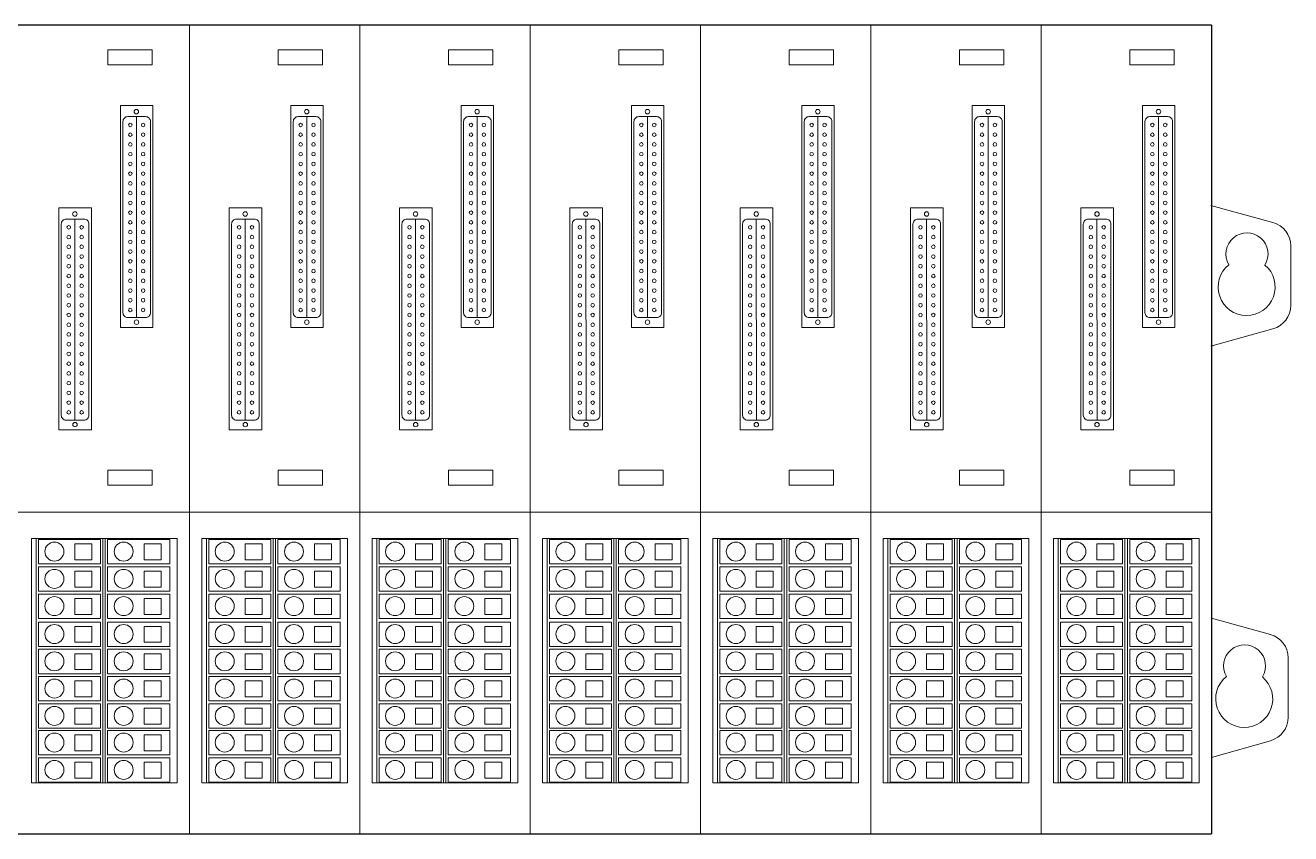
# Model space of a CAD drawing. Header units: millimetres. Extents: x 33157 to 59611, y -29750 to 1750.
# Drawn here: x 54995.3 to 55255.3, y 843 to 1009 of the extents above; entities that cross this region are included whole.
import ezdxf

# ---------------------------------------------------------------- set-up
doc = ezdxf.new("R2010")
doc.units = ezdxf.units.MM
doc.layers.get('0').update_dxf_attribs({"lineweight": 18})
doc.layers.add('细实线', color=7, linetype='Continuous', lineweight=20)

msp = doc.modelspace()

# ---------------------------------------------------------------- linework, layer by layer
for p, q in [((55029, 1008.96), (55029, 842.96)), ((55029, 1008.96), (55029, 842.96)), ((55064, 1008.96), (55064, 842.96)), ((55099, 1008.96), (55099, 842.96)), ((55099, 1008.96), (55099, 842.96)), ((55134, 1008.96), (55134, 842.96)), ((55169, 1008.96), (55169, 842.96)), ((55169, 1008.96), (55169, 842.96)), ((55204, 1008.96), (55204, 842.96)), ((55251.61, 968.48), (55238.9, 971.94)), ((55255.29, 951.45), (55255.29, 963.65)), ((55251.65, 946.64), (55238.9, 943.05)), ((55239.29, 943.21), (55239.45, 943.21)), ((54854, 908.96), (55239, 908.96)), ((54997.5, 903.55), (54997.5, 853.41)), ((54997.5, 903.55), (55011.24, 903.55)), ((55011.24, 903.55), (55024.99, 903.55)), ((55011.24, 903.55), (55011.24, 853.41)), ((55011.73, 903.55), (55011.73, 853.41)), ((55032.5, 903.55), (55032.5, 853.41)), ((55032.5, 903.55), (55046.24, 903.55)), ((55046.24, 903.55), (55059.99, 903.55)), ((55046.24, 903.55), (55046.24, 853.41)), ((55046.73, 903.55), (55046.73, 853.41)), ((55067.5, 903.55), (55067.5, 853.41)), ((55067.5, 903.55), (55081.24, 903.55)), ((55081.24, 903.55), (55094.99, 903.55)), ((55081.24, 903.55), (55081.24, 853.41)), ((55081.73, 903.55), (55081.73, 853.41)), ((55102.5, 903.55), (55102.5, 853.41)), ((55102.5, 903.55), (55116.24, 903.55)), ((55116.24, 903.55), (55129.99, 903.55)), ((55116.24, 903.55), (55116.24, 853.41)), ((55116.73, 903.55), (55116.73, 853.41)), ((55137.5, 903.55), (55137.5, 853.41)), ((55137.5, 903.55), (55151.24, 903.55)), ((55151.24, 903.55), (55164.99, 903.55)), ((55151.24, 903.55), (55151.24, 853.41)), ((55151.73, 903.55), (55151.73, 853.41)), ((55172.5, 903.55), (55172.5, 853.41)), ((55172.5, 903.55), (55186.24, 903.55)), ((55186.24, 903.55), (55199.99, 903.55)), ((55186.24, 903.55), (55186.24, 853.41)), ((55186.73, 903.55), (55186.73, 853.41)), ((55207.5, 903.55), (55207.5, 853.41)), ((55207.5, 903.55), (55221.24, 903.55)), ((55221.24, 903.55), (55234.99, 903.55)), ((55221.24, 903.55), (55221.24, 853.41)), ((55221.73, 903.55), (55221.73, 853.41)), ((55251.11, 883.89), (55239, 887.19)), ((55254.79, 866.87), (55254.79, 879.07)), ((55251.15, 862.05), (55239, 858.63))]:
    msp.add_line(p, q)
at = {"lineweight": 30}
msp.add_line((55239, 1008.96), (55239, 842.96), dxfattribs=at)
msp.add_lwpolyline([(55239, 1008.96), (54854, 1008.96), (54854, 842.96), (55239, 842.96)], dxfattribs=at)
for points in [[(55012.25, 1003.92), (55012.25, 1000.84), (55021.36, 1000.84), (55021.36, 1003.92)], [(55047.25, 1003.92), (55047.25, 1000.84), (55056.36, 1000.84), (55056.36, 1003.92)], [(55082.25, 1003.92), (55082.25, 1000.84), (55091.36, 1000.84), (55091.36, 1003.92)], [(55117.25, 1003.92), (55117.25, 1000.84), (55126.36, 1000.84), (55126.36, 1003.92)], [(55152.25, 1003.92), (55152.25, 1000.84), (55161.36, 1000.84), (55161.36, 1003.92)], [(55187.25, 1003.92), (55187.25, 1000.84), (55196.36, 1000.84), (55196.36, 1003.92)], [(55222.25, 1003.92), (55222.25, 1000.84), (55231.36, 1000.84), (55231.36, 1003.92)], [(55012.25, 917.58), (55012.25, 914.51), (55021.36, 914.51), (55021.36, 917.58)], [(55047.25, 917.58), (55047.25, 914.51), (55056.36, 914.51), (55056.36, 917.58)], [(55082.25, 917.58), (55082.25, 914.51), (55091.36, 914.51), (55091.36, 917.58)], [(55117.25, 917.58), (55117.25, 914.51), (55126.36, 914.51), (55126.36, 917.58)], [(55152.25, 917.58), (55152.25, 914.51), (55161.36, 914.51), (55161.36, 917.58)], [(55187.25, 917.58), (55187.25, 914.51), (55196.36, 914.51), (55196.36, 917.58)], [(55222.25, 917.58), (55222.25, 914.51), (55231.36, 914.51), (55231.36, 917.58)], [(54996.59, 903.55), (54996.59, 853.41), (55026.47, 853.41), (55026.47, 903.55)], [(54997.98, 903.35), (54997.98, 898.35), (55010.73, 898.35), (55010.73, 903.35)], [(55005.46, 902.45), (55005.46, 899.2), (55008.97, 899.2), (55008.97, 902.45)], [(55012.21, 903.35), (55012.21, 898.35), (55024.96, 898.35), (55024.96, 903.35)], [(55019.69, 902.45), (55019.69, 899.2), (55023.2, 899.2), (55023.2, 902.45)], [(55031.59, 903.55), (55031.59, 853.41), (55061.47, 853.41), (55061.47, 903.55)], [(55032.98, 903.35), (55032.98, 898.35), (55045.73, 898.35), (55045.73, 903.35)], [(55040.46, 902.45), (55040.46, 899.2), (55043.97, 899.2), (55043.97, 902.45)], [(55047.21, 903.35), (55047.21, 898.35), (55059.96, 898.35), (55059.96, 903.35)], [(55054.69, 902.45), (55054.69, 899.2), (55058.2, 899.2), (55058.2, 902.45)], [(55066.59, 903.55), (55066.59, 853.41), (55096.47, 853.41), (55096.47, 903.55)], [(55067.98, 903.35), (55067.98, 898.35), (55080.73, 898.35), (55080.73, 903.35)], [(55075.46, 902.45), (55075.46, 899.2), (55078.97, 899.2), (55078.97, 902.45)], [(55082.21, 903.35), (55082.21, 898.35), (55094.96, 898.35), (55094.96, 903.35)], [(55089.69, 902.45), (55089.69, 899.2), (55093.2, 899.2), (55093.2, 902.45)], [(55101.59, 903.55), (55101.59, 853.41), (55131.47, 853.41), (55131.47, 903.55)], [(55102.98, 903.35), (55102.98, 898.35), (55115.73, 898.35), (55115.73, 903.35)], [(55110.46, 902.45), (55110.46, 899.2), (55113.97, 899.2), (55113.97, 902.45)], [(55117.21, 903.35), (55117.21, 898.35), (55129.96, 898.35), (55129.96, 903.35)], [(55124.69, 902.45), (55124.69, 899.2), (55128.2, 899.2), (55128.2, 902.45)], [(55136.59, 903.55), (55136.59, 853.41), (55166.47, 853.41), (55166.47, 903.55)], [(55137.98, 903.35), (55137.98, 898.35), (55150.73, 898.35), (55150.73, 903.35)], [(55145.46, 902.45), (55145.46, 899.2), (55148.97, 899.2), (55148.97, 902.45)], [(55152.21, 903.35), (55152.21, 898.35), (55164.96, 898.35), (55164.96, 903.35)], [(55159.69, 902.45), (55159.69, 899.2), (55163.2, 899.2), (55163.2, 902.45)], [(55171.59, 903.55), (55171.59, 853.41), (55201.47, 853.41), (55201.47, 903.55)], [(55172.98, 903.35), (55172.98, 898.35), (55185.73, 898.35), (55185.73, 903.35)], [(55180.46, 902.45), (55180.46, 899.2), (55183.97, 899.2), (55183.97, 902.45)], [(55187.21, 903.35), (55187.21, 898.35), (55199.96, 898.35), (55199.96, 903.35)], [(55194.69, 902.45), (55194.69, 899.2), (55198.2, 899.2), (55198.2, 902.45)], [(55206.59, 903.55), (55206.59, 853.41), (55236.47, 853.41), (55236.47, 903.55)], [(55207.98, 903.35), (55207.98, 898.35), (55220.73, 898.35), (55220.73, 903.35)], [(55215.46, 902.45), (55215.46, 899.2), (55218.97, 899.2), (55218.97, 902.45)], [(55222.21, 903.35), (55222.21, 898.35), (55234.96, 898.35), (55234.96, 903.35)], [(55229.69, 902.45), (55229.69, 899.2), (55233.2, 899.2), (55233.2, 902.45)], [(54997.98, 897.75), (54997.98, 892.75), (55010.73, 892.75), (55010.73, 897.75)], [(55012.21, 897.75), (55012.21, 892.75), (55024.96, 892.75), (55024.96, 897.75)], [(55032.98, 897.75), (55032.98, 892.75), (55045.73, 892.75), (55045.73, 897.75)], [(55047.21, 897.75), (55047.21, 892.75), (55059.96, 892.75), (55059.96, 897.75)], [(55067.98, 897.75), (55067.98, 892.75), (55080.73, 892.75), (55080.73, 897.75)], [(55082.21, 897.75), (55082.21, 892.75), (55094.96, 892.75), (55094.96, 897.75)], [(55102.98, 897.75), (55102.98, 892.75), (55115.73, 892.75), (55115.73, 897.75)], [(55117.21, 897.75), (55117.21, 892.75), (55129.96, 892.75), (55129.96, 897.75)], [(55137.98, 897.75), (55137.98, 892.75), (55150.73, 892.75), (55150.73, 897.75)], [(55152.21, 897.75), (55152.21, 892.75), (55164.96, 892.75), (55164.96, 897.75)], [(55172.98, 897.75), (55172.98, 892.75), (55185.73, 892.75), (55185.73, 897.75)], [(55187.21, 897.75), (55187.21, 892.75), (55199.96, 892.75), (55199.96, 897.75)], [(55207.98, 897.75), (55207.98, 892.75), (55220.73, 892.75), (55220.73, 897.75)], [(55222.21, 897.75), (55222.21, 892.75), (55234.96, 892.75), (55234.96, 897.75)], [(55005.46, 896.85), (55005.46, 893.6), (55008.97, 893.6), (55008.97, 896.85)], [(55019.69, 896.85), (55019.69, 893.6), (55023.2, 893.6), (55023.2, 896.85)], [(55040.46, 896.85), (55040.46, 893.6), (55043.97, 893.6), (55043.97, 896.85)], [(55054.69, 896.85), (55054.69, 893.6), (55058.2, 893.6), (55058.2, 896.85)], [(55075.46, 896.85), (55075.46, 893.6), (55078.97, 893.6), (55078.97, 896.85)], [(55089.69, 896.85), (55089.69, 893.6), (55093.2, 893.6), (55093.2, 896.85)], [(55110.46, 896.85), (55110.46, 893.6), (55113.97, 893.6), (55113.97, 896.85)], [(55124.69, 896.85), (55124.69, 893.6), (55128.2, 893.6), (55128.2, 896.85)], [(55145.46, 896.85), (55145.46, 893.6), (55148.97, 893.6), (55148.97, 896.85)], [(55159.69, 896.85), (55159.69, 893.6), (55163.2, 893.6), (55163.2, 896.85)], [(55180.46, 896.85), (55180.46, 893.6), (55183.97, 893.6), (55183.97, 896.85)], [(55194.69, 896.85), (55194.69, 893.6), (55198.2, 893.6), (55198.2, 896.85)], [(55215.46, 896.85), (55215.46, 893.6), (55218.97, 893.6), (55218.97, 896.85)], [(55229.69, 896.85), (55229.69, 893.6), (55233.2, 893.6), (55233.2, 896.85)], [(54997.98, 892.15), (54997.98, 887.15), (55010.73, 887.15), (55010.73, 892.15)], [(55012.21, 892.15), (55012.21, 887.15), (55024.96, 887.15), (55024.96, 892.15)], [(55032.98, 892.15), (55032.98, 887.15), (55045.73, 887.15), (55045.73, 892.15)], [(55047.21, 892.15), (55047.21, 887.15), (55059.96, 887.15), (55059.96, 892.15)], [(55067.98, 892.15), (55067.98, 887.15), (55080.73, 887.15), (55080.73, 892.15)], [(55082.21, 892.15), (55082.21, 887.15), (55094.96, 887.15), (55094.96, 892.15)], [(55102.98, 892.15), (55102.98, 887.15), (55115.73, 887.15), (55115.73, 892.15)], [(55117.21, 892.15), (55117.21, 887.15), (55129.96, 887.15), (55129.96, 892.15)], [(55137.98, 892.15), (55137.98, 887.15), (55150.73, 887.15), (55150.73, 892.15)], [(55152.21, 892.15), (55152.21, 887.15), (55164.96, 887.15), (55164.96, 892.15)], [(55172.98, 892.15), (55172.98, 887.15), (55185.73, 887.15), (55185.73, 892.15)], [(55187.21, 892.15), (55187.21, 887.15), (55199.96, 887.15), (55199.96, 892.15)], [(55207.98, 892.15), (55207.98, 887.15), (55220.73, 887.15), (55220.73, 892.15)], [(55222.21, 892.15), (55222.21, 887.15), (55234.96, 887.15), (55234.96, 892.15)], [(55005.46, 891.25), (55005.46, 888), (55008.97, 888), (55008.97, 891.25)], [(55019.69, 891.25), (55019.69, 888), (55023.2, 888), (55023.2, 891.25)], [(55040.46, 891.25), (55040.46, 888), (55043.97, 888), (55043.97, 891.25)], [(55054.69, 891.25), (55054.69, 888), (55058.2, 888), (55058.2, 891.25)], [(55075.46, 891.25), (55075.46, 888), (55078.97, 888), (55078.97, 891.25)], [(55089.69, 891.25), (55089.69, 888), (55093.2, 888), (55093.2, 891.25)], [(55110.46, 891.25), (55110.46, 888), (55113.97, 888), (55113.97, 891.25)], [(55124.69, 891.25), (55124.69, 888), (55128.2, 888), (55128.2, 891.25)], [(55145.46, 891.25), (55145.46, 888), (55148.97, 888), (55148.97, 891.25)], [(55159.69, 891.25), (55159.69, 888), (55163.2, 888), (55163.2, 891.25)], [(55180.46, 891.25), (55180.46, 888), (55183.97, 888), (55183.97, 891.25)], [(55194.69, 891.25), (55194.69, 888), (55198.2, 888), (55198.2, 891.25)], [(55215.46, 891.25), (55215.46, 888), (55218.97, 888), (55218.97, 891.25)], [(55229.69, 891.25), (55229.69, 888), (55233.2, 888), (55233.2, 891.25)], [(54997.98, 886.42), (54997.98, 881.42), (55010.73, 881.42), (55010.73, 886.42)], [(55005.46, 885.52), (55005.46, 882.27), (55008.97, 882.27), (55008.97, 885.52)], [(55012.21, 886.42), (55012.21, 881.42), (55024.96, 881.42), (55024.96, 886.42)], [(55019.69, 885.52), (55019.69, 882.27), (55023.2, 882.27), (55023.2, 885.52)], [(55032.98, 886.42), (55032.98, 881.42), (55045.73, 881.42), (55045.73, 886.42)], [(55040.46, 885.52), (55040.46, 882.27), (55043.97, 882.27), (55043.97, 885.52)], [(55047.21, 886.42), (55047.21, 881.42), (55059.96, 881.42), (55059.96, 886.42)], [(55054.69, 885.52), (55054.69, 882.27), (55058.2, 882.27), (55058.2, 885.52)], [(55067.98, 886.42), (55067.98, 881.42), (55080.73, 881.42), (55080.73, 886.42)], [(55075.46, 885.52), (55075.46, 882.27), (55078.97, 882.27), (55078.97, 885.52)], [(55082.21, 886.42), (55082.21, 881.42), (55094.96, 881.42), (55094.96, 886.42)], [(55089.69, 885.52), (55089.69, 882.27), (55093.2, 882.27), (55093.2, 885.52)], [(55102.98, 886.42), (55102.98, 881.42), (55115.73, 881.42), (55115.73, 886.42)], [(55110.46, 885.52), (55110.46, 882.27), (55113.97, 882.27), (55113.97, 885.52)], [(55117.21, 886.42), (55117.21, 881.42), (55129.96, 881.42), (55129.96, 886.42)], [(55124.69, 885.52), (55124.69, 882.27), (55128.2, 882.27), (55128.2, 885.52)], [(55137.98, 886.42), (55137.98, 881.42), (55150.73, 881.42), (55150.73, 886.42)], [(55145.46, 885.52), (55145.46, 882.27), (55148.97, 882.27), (55148.97, 885.52)], [(55152.21, 886.42), (55152.21, 881.42), (55164.96, 881.42), (55164.96, 886.42)], [(55159.69, 885.52), (55159.69, 882.27), (55163.2, 882.27), (55163.2, 885.52)], [(55172.98, 886.42), (55172.98, 881.42), (55185.73, 881.42), (55185.73, 886.42)], [(55180.46, 885.52), (55180.46, 882.27), (55183.97, 882.27), (55183.97, 885.52)], [(55187.21, 886.42), (55187.21, 881.42), (55199.96, 881.42), (55199.96, 886.42)], [(55194.69, 885.52), (55194.69, 882.27), (55198.2, 882.27), (55198.2, 885.52)], [(55207.98, 886.42), (55207.98, 881.42), (55220.73, 881.42), (55220.73, 886.42)], [(55215.46, 885.52), (55215.46, 882.27), (55218.97, 882.27), (55218.97, 885.52)], [(55222.21, 886.42), (55222.21, 881.42), (55234.96, 881.42), (55234.96, 886.42)], [(55229.69, 885.52), (55229.69, 882.27), (55233.2, 882.27), (55233.2, 885.52)], [(54997.98, 880.82), (54997.98, 875.82), (55010.73, 875.82), (55010.73, 880.82)], [(55005.46, 879.92), (55005.46, 876.67), (55008.97, 876.67), (55008.97, 879.92)], [(55012.21, 880.82), (55012.21, 875.82), (55024.96, 875.82), (55024.96, 880.82)], [(55019.69, 879.92), (55019.69, 876.67), (55023.2, 876.67), (55023.2, 879.92)], [(55032.98, 880.82), (55032.98, 875.82), (55045.73, 875.82), (55045.73, 880.82)], [(55040.46, 879.92), (55040.46, 876.67), (55043.97, 876.67), (55043.97, 879.92)], [(55047.21, 880.82), (55047.21, 875.82), (55059.96, 875.82), (55059.96, 880.82)], [(55054.69, 879.92), (55054.69, 876.67), (55058.2, 876.67), (55058.2, 879.92)], [(55067.98, 880.82), (55067.98, 875.82), (55080.73, 875.82), (55080.73, 880.82)], [(55075.46, 879.92), (55075.46, 876.67), (55078.97, 876.67), (55078.97, 879.92)], [(55082.21, 880.82), (55082.21, 875.82), (55094.96, 875.82), (55094.96, 880.82)], [(55089.69, 879.92), (55089.69, 876.67), (55093.2, 876.67), (55093.2, 879.92)], [(55102.98, 880.82), (55102.98, 875.82), (55115.73, 875.82), (55115.73, 880.82)], [(55110.46, 879.92), (55110.46, 876.67), (55113.97, 876.67), (55113.97, 879.92)], [(55117.21, 880.82), (55117.21, 875.82), (55129.96, 875.82), (55129.96, 880.82)], [(55124.69, 879.92), (55124.69, 876.67), (55128.2, 876.67), (55128.2, 879.92)], [(55137.98, 880.82), (55137.98, 875.82), (55150.73, 875.82), (55150.73, 880.82)], [(55145.46, 879.92), (55145.46, 876.67), (55148.97, 876.67), (55148.97, 879.92)], [(55152.21, 880.82), (55152.21, 875.82), (55164.96, 875.82), (55164.96, 880.82)], [(55159.69, 879.92), (55159.69, 876.67), (55163.2, 876.67), (55163.2, 879.92)], [(55172.98, 880.82), (55172.98, 875.82), (55185.73, 875.82), (55185.73, 880.82)], [(55180.46, 879.92), (55180.46, 876.67), (55183.97, 876.67), (55183.97, 879.92)], [(55187.21, 880.82), (55187.21, 875.82), (55199.96, 875.82), (55199.96, 880.82)], [(55194.69, 879.92), (55194.69, 876.67), (55198.2, 876.67), (55198.2, 879.92)], [(55207.98, 880.82), (55207.98, 875.82), (55220.73, 875.82), (55220.73, 880.82)], [(55215.46, 879.92), (55215.46, 876.67), (55218.97, 876.67), (55218.97, 879.92)], [(55222.21, 880.82), (55222.21, 875.82), (55234.96, 875.82), (55234.96, 880.82)], [(55229.69, 879.92), (55229.69, 876.67), (55233.2, 876.67), (55233.2, 879.92)], [(54997.98, 875.22), (54997.98, 870.22), (55010.73, 870.22), (55010.73, 875.22)], [(55005.46, 874.32), (55005.46, 871.07), (55008.97, 871.07), (55008.97, 874.32)], [(55012.21, 875.22), (55012.21, 870.22), (55024.96, 870.22), (55024.96, 875.22)], [(55019.69, 874.32), (55019.69, 871.07), (55023.2, 871.07), (55023.2, 874.32)], [(55032.98, 875.22), (55032.98, 870.22), (55045.73, 870.22), (55045.73, 875.22)], [(55040.46, 874.32), (55040.46, 871.07), (55043.97, 871.07), (55043.97, 874.32)], [(55047.21, 875.22), (55047.21, 870.22), (55059.96, 870.22), (55059.96, 875.22)], [(55054.69, 874.32), (55054.69, 871.07), (55058.2, 871.07), (55058.2, 874.32)], [(55067.98, 875.22), (55067.98, 870.22), (55080.73, 870.22), (55080.73, 875.22)], [(55075.46, 874.32), (55075.46, 871.07), (55078.97, 871.07), (55078.97, 874.32)], [(55082.21, 875.22), (55082.21, 870.22), (55094.96, 870.22), (55094.96, 875.22)], [(55089.69, 874.32), (55089.69, 871.07), (55093.2, 871.07), (55093.2, 874.32)], [(55102.98, 875.22), (55102.98, 870.22), (55115.73, 870.22), (55115.73, 875.22)], [(55110.46, 874.32), (55110.46, 871.07), (55113.97, 871.07), (55113.97, 874.32)], [(55117.21, 875.22), (55117.21, 870.22), (55129.96, 870.22), (55129.96, 875.22)], [(55124.69, 874.32), (55124.69, 871.07), (55128.2, 871.07), (55128.2, 874.32)], [(55137.98, 875.22), (55137.98, 870.22), (55150.73, 870.22), (55150.73, 875.22)], [(55145.46, 874.32), (55145.46, 871.07), (55148.97, 871.07), (55148.97, 874.32)], [(55152.21, 875.22), (55152.21, 870.22), (55164.96, 870.22), (55164.96, 875.22)], [(55159.69, 874.32), (55159.69, 871.07), (55163.2, 871.07), (55163.2, 874.32)], [(55172.98, 875.22), (55172.98, 870.22), (55185.73, 870.22), (55185.73, 875.22)], [(55180.46, 874.32), (55180.46, 871.07), (55183.97, 871.07), (55183.97, 874.32)], [(55187.21, 875.22), (55187.21, 870.22), (55199.96, 870.22), (55199.96, 875.22)], [(55194.69, 874.32), (55194.69, 871.07), (55198.2, 871.07), (55198.2, 874.32)], [(55207.98, 875.22), (55207.98, 870.22), (55220.73, 870.22), (55220.73, 875.22)], [(55215.46, 874.32), (55215.46, 871.07), (55218.97, 871.07), (55218.97, 874.32)], [(55222.21, 875.22), (55222.21, 870.22), (55234.96, 870.22), (55234.96, 875.22)], [(55229.69, 874.32), (55229.69, 871.07), (55233.2, 871.07), (55233.2, 874.32)], [(54997.98, 869.61), (54997.98, 864.61), (55010.73, 864.61), (55010.73, 869.61)], [(55005.46, 868.71), (55005.46, 865.45), (55008.97, 865.45), (55008.97, 868.71)], [(55012.21, 869.61), (55012.21, 864.61), (55024.96, 864.61), (55024.96, 869.61)], [(55019.69, 868.71), (55019.69, 865.45), (55023.2, 865.45), (55023.2, 868.71)], [(55032.98, 869.61), (55032.98, 864.61), (55045.73, 864.61), (55045.73, 869.61)], [(55040.46, 868.71), (55040.46, 865.45), (55043.97, 865.45), (55043.97, 868.71)], [(55047.21, 869.61), (55047.21, 864.61), (55059.96, 864.61), (55059.96, 869.61)], [(55054.69, 868.71), (55054.69, 865.45), (55058.2, 865.45), (55058.2, 868.71)], [(55067.98, 869.61), (55067.98, 864.61), (55080.73, 864.61), (55080.73, 869.61)], [(55075.46, 868.71), (55075.46, 865.45), (55078.97, 865.45), (55078.97, 868.71)], [(55082.21, 869.61), (55082.21, 864.61), (55094.96, 864.61), (55094.96, 869.61)], [(55089.69, 868.71), (55089.69, 865.45), (55093.2, 865.45), (55093.2, 868.71)], [(55102.98, 869.61), (55102.98, 864.61), (55115.73, 864.61), (55115.73, 869.61)], [(55110.46, 868.71), (55110.46, 865.45), (55113.97, 865.45), (55113.97, 868.71)], [(55117.21, 869.61), (55117.21, 864.61), (55129.96, 864.61), (55129.96, 869.61)], [(55124.69, 868.71), (55124.69, 865.45), (55128.2, 865.45), (55128.2, 868.71)], [(55137.98, 869.61), (55137.98, 864.61), (55150.73, 864.61), (55150.73, 869.61)], [(55145.46, 868.71), (55145.46, 865.45), (55148.97, 865.45), (55148.97, 868.71)], [(55152.21, 869.61), (55152.21, 864.61), (55164.96, 864.61), (55164.96, 869.61)], [(55159.69, 868.71), (55159.69, 865.45), (55163.2, 865.45), (55163.2, 868.71)], [(55172.98, 869.61), (55172.98, 864.61), (55185.73, 864.61), (55185.73, 869.61)], [(55180.46, 868.71), (55180.46, 865.45), (55183.97, 865.45), (55183.97, 868.71)], [(55187.21, 869.61), (55187.21, 864.61), (55199.96, 864.61), (55199.96, 869.61)], [(55194.69, 868.71), (55194.69, 865.45), (55198.2, 865.45), (55198.2, 868.71)], [(55207.98, 869.61), (55207.98, 864.61), (55220.73, 864.61), (55220.73, 869.61)], [(55215.46, 868.71), (55215.46, 865.45), (55218.97, 865.45), (55218.97, 868.71)], [(55222.21, 869.61), (55222.21, 864.61), (55234.96, 864.61), (55234.96, 869.61)], [(55229.69, 868.71), (55229.69, 865.45), (55233.2, 865.45), (55233.2, 868.71)], [(54997.98, 864.14), (54997.98, 859.14), (55010.73, 859.14), (55010.73, 864.14)], [(55005.46, 863.25), (55005.46, 859.99), (55008.97, 859.99), (55008.97, 863.25)], [(55012.21, 864.14), (55012.21, 859.14), (55024.96, 859.14), (55024.96, 864.14)], [(55019.69, 863.25), (55019.69, 859.99), (55023.2, 859.99), (55023.2, 863.25)], [(55032.98, 864.14), (55032.98, 859.14), (55045.73, 859.14), (55045.73, 864.14)], [(55040.46, 863.25), (55040.46, 859.99), (55043.97, 859.99), (55043.97, 863.25)], [(55047.21, 864.14), (55047.21, 859.14), (55059.96, 859.14), (55059.96, 864.14)], [(55054.69, 863.25), (55054.69, 859.99), (55058.2, 859.99), (55058.2, 863.25)], [(55067.98, 864.14), (55067.98, 859.14), (55080.73, 859.14), (55080.73, 864.14)], [(55075.46, 863.25), (55075.46, 859.99), (55078.97, 859.99), (55078.97, 863.25)], [(55082.21, 864.14), (55082.21, 859.14), (55094.96, 859.14), (55094.96, 864.14)], [(55089.69, 863.25), (55089.69, 859.99), (55093.2, 859.99), (55093.2, 863.25)], [(55102.98, 864.14), (55102.98, 859.14), (55115.73, 859.14), (55115.73, 864.14)], [(55110.46, 863.25), (55110.46, 859.99), (55113.97, 859.99), (55113.97, 863.25)], [(55117.21, 864.14), (55117.21, 859.14), (55129.96, 859.14), (55129.96, 864.14)], [(55124.69, 863.25), (55124.69, 859.99), (55128.2, 859.99), (55128.2, 863.25)], [(55137.98, 864.14), (55137.98, 859.14), (55150.73, 859.14), (55150.73, 864.14)], [(55145.46, 863.25), (55145.46, 859.99), (55148.97, 859.99), (55148.97, 863.25)], [(55152.21, 864.14), (55152.21, 859.14), (55164.96, 859.14), (55164.96, 864.14)], [(55159.69, 863.25), (55159.69, 859.99), (55163.2, 859.99), (55163.2, 863.25)], [(55172.98, 864.14), (55172.98, 859.14), (55185.73, 859.14), (55185.73, 864.14)], [(55180.46, 863.25), (55180.46, 859.99), (55183.97, 859.99), (55183.97, 863.25)], [(55187.21, 864.14), (55187.21, 859.14), (55199.96, 859.14), (55199.96, 864.14)], [(55194.69, 863.25), (55194.69, 859.99), (55198.2, 859.99), (55198.2, 863.25)], [(55207.98, 864.14), (55207.98, 859.14), (55220.73, 859.14), (55220.73, 864.14)], [(55215.46, 863.25), (55215.46, 859.99), (55218.97, 859.99), (55218.97, 863.25)], [(55222.21, 864.14), (55222.21, 859.14), (55234.96, 859.14), (55234.96, 864.14)], [(55229.69, 863.25), (55229.69, 859.99), (55233.2, 859.99), (55233.2, 863.25)], [(54997.98, 858.52), (54997.98, 853.52), (55010.73, 853.52), (55010.73, 858.52)], [(55012.21, 858.52), (55012.21, 853.52), (55024.96, 853.52), (55024.96, 858.52)], [(55032.98, 858.52), (55032.98, 853.52), (55045.73, 853.52), (55045.73, 858.52)], [(55047.21, 858.52), (55047.21, 853.52), (55059.96, 853.52), (55059.96, 858.52)], [(55067.98, 858.52), (55067.98, 853.52), (55080.73, 853.52), (55080.73, 858.52)], [(55082.21, 858.52), (55082.21, 853.52), (55094.96, 853.52), (55094.96, 858.52)], [(55102.98, 858.52), (55102.98, 853.52), (55115.73, 853.52), (55115.73, 858.52)], [(55117.21, 858.52), (55117.21, 853.52), (55129.96, 853.52), (55129.96, 858.52)], [(55137.98, 858.52), (55137.98, 853.52), (55150.73, 853.52), (55150.73, 858.52)], [(55152.21, 858.52), (55152.21, 853.52), (55164.96, 853.52), (55164.96, 858.52)], [(55172.98, 858.52), (55172.98, 853.52), (55185.73, 853.52), (55185.73, 858.52)], [(55187.21, 858.52), (55187.21, 853.52), (55199.96, 853.52), (55199.96, 858.52)], [(55207.98, 858.52), (55207.98, 853.52), (55220.73, 853.52), (55220.73, 858.52)], [(55222.21, 858.52), (55222.21, 853.52), (55234.96, 853.52), (55234.96, 858.52)], [(55005.46, 857.62), (55005.46, 854.36), (55008.97, 854.36), (55008.97, 857.62)], [(55019.69, 857.62), (55019.69, 854.36), (55023.2, 854.36), (55023.2, 857.62)], [(55040.46, 857.62), (55040.46, 854.36), (55043.97, 854.36), (55043.97, 857.62)], [(55054.69, 857.62), (55054.69, 854.36), (55058.2, 854.36), (55058.2, 857.62)], [(55075.46, 857.62), (55075.46, 854.36), (55078.97, 854.36), (55078.97, 857.62)], [(55089.69, 857.62), (55089.69, 854.36), (55093.2, 854.36), (55093.2, 857.62)], [(55110.46, 857.62), (55110.46, 854.36), (55113.97, 854.36), (55113.97, 857.62)], [(55124.69, 857.62), (55124.69, 854.36), (55128.2, 854.36), (55128.2, 857.62)], [(55145.46, 857.62), (55145.46, 854.36), (55148.97, 854.36), (55148.97, 857.62)], [(55159.69, 857.62), (55159.69, 854.36), (55163.2, 854.36), (55163.2, 857.62)], [(55180.46, 857.62), (55180.46, 854.36), (55183.97, 854.36), (55183.97, 857.62)], [(55194.69, 857.62), (55194.69, 854.36), (55198.2, 854.36), (55198.2, 857.62)], [(55215.46, 857.62), (55215.46, 854.36), (55218.97, 854.36), (55218.97, 857.62)], [(55229.69, 857.62), (55229.69, 854.36), (55233.2, 854.36), (55233.2, 857.62)]]:
    msp.add_lwpolyline(points, close=True)
for centre in [(55001.27, 900.89), (55015.5, 900.89), (55036.27, 900.89), (55050.5, 900.89), (55071.27, 900.89), (55085.5, 900.89), (55106.27, 900.89), (55120.5, 900.89), (55141.27, 900.89), (55155.5, 900.89), (55176.27, 900.89), (55190.5, 900.89), (55211.27, 900.89), (55225.5, 900.89), (55001.27, 895.29), (55015.5, 895.29), (55036.27, 895.29), (55050.5, 895.29), (55071.27, 895.29), (55085.5, 895.29), (55106.27, 895.29), (55120.5, 895.29), (55141.27, 895.29), (55155.5, 895.29), (55176.27, 895.29), (55190.5, 895.29), (55211.27, 895.29), (55225.5, 895.29), (55001.27, 889.69), (55015.5, 889.69), (55036.27, 889.69), (55050.5, 889.69), (55071.27, 889.69), (55085.5, 889.69), (55106.27, 889.69), (55120.5, 889.69), (55141.27, 889.69), (55155.5, 889.69), (55176.27, 889.69), (55190.5, 889.69), (55211.27, 889.69), (55225.5, 889.69), (55001.27, 883.96), (55015.5, 883.96), (55036.27, 883.96), (55050.5, 883.96), (55071.27, 883.96), (55085.5, 883.96), (55106.27, 883.96), (55120.5, 883.96), (55141.27, 883.96), (55155.5, 883.96), (55176.27, 883.96), (55190.5, 883.96), (55211.27, 883.96), (55225.5, 883.96), (55001.27, 878.36), (55015.5, 878.36), (55036.27, 878.36), (55050.5, 878.36), (55071.27, 878.36), (55085.5, 878.36), (55106.27, 878.36), (55120.5, 878.36), (55141.27, 878.36), (55155.5, 878.36), (55176.27, 878.36), (55190.5, 878.36), (55211.27, 878.36), (55225.5, 878.36), (55001.27, 872.76), (55015.5, 872.76), (55036.27, 872.76), (55050.5, 872.76), (55071.27, 872.76), (55085.5, 872.76), (55106.27, 872.76), (55120.5, 872.76), (55141.27, 872.76), (55155.5, 872.76), (55176.27, 872.76), (55190.5, 872.76), (55211.27, 872.76), (55225.5, 872.76), (55001.27, 867.15), (55015.5, 867.15), (55036.27, 867.15), (55050.5, 867.15), (55071.27, 867.15), (55085.5, 867.15), (55106.27, 867.15), (55120.5, 867.15), (55141.27, 867.15), (55155.5, 867.15), (55176.27, 867.15), (55190.5, 867.15), (55211.27, 867.15), (55225.5, 867.15), (55001.27, 861.68), (55015.5, 861.68), (55036.27, 861.68), (55050.5, 861.68), (55071.27, 861.68), (55085.5, 861.68), (55106.27, 861.68), (55120.5, 861.68), (55141.27, 861.68), (55155.5, 861.68), (55176.27, 861.68), (55190.5, 861.68), (55211.27, 861.68), (55225.5, 861.68), (55001.27, 856.06), (55015.5, 856.06), (55036.27, 856.06), (55050.5, 856.06), (55071.27, 856.06), (55085.5, 856.06), (55106.27, 856.06), (55120.5, 856.06), (55141.27, 856.06), (55155.5, 856.06), (55176.27, 856.06), (55190.5, 856.06), (55211.27, 856.06), (55225.5, 856.06)]:
    msp.add_circle(centre, 1.95)
for centre, radius, start, end in [((55250.29, 963.65), 5, 0, 74.7449), ((55246.31, 962.01), 4.32, 328.3, 210.6524), ((55246.24, 955.23), 5.86, 128.6083, 50.3442), ((55250.29, 951.45), 5, 285.7247, 360), ((55245.81, 877.42), 4.32, 328.3, 210.6524), ((55249.79, 879.07), 5, 0, 74.7449), ((55245.74, 870.64), 5.86, 128.6083, 50.3442), ((55249.79, 866.87), 5, 285.7247, 0)]:
    msp.add_arc(centre, radius, start, end)
at = {"layer": '细实线'}
for p, q in [((55018.12, 990.19), (55018.14, 948.91)), ((55018.12, 990.19), (55018.14, 948.91)), ((55053.12, 990.19), (55053.14, 948.91)), ((55088.12, 990.19), (55088.14, 948.91)), ((55123.12, 990.19), (55123.14, 948.91)), ((55158.12, 990.19), (55158.14, 948.91)), ((55193.12, 990.19), (55193.14, 948.91)), ((55228.12, 990.19), (55228.14, 948.91)), ((55005.48, 969.17), (55005.5, 927.89)), ((55005.48, 969.17), (55005.5, 927.89)), ((55040.48, 969.17), (55040.5, 927.89)), ((55075.48, 969.17), (55075.5, 927.89)), ((55110.48, 969.17), (55110.5, 927.89)), ((55145.48, 969.17), (55145.5, 927.89)), ((55180.48, 969.17), (55180.5, 927.89)), ((55215.48, 969.17), (55215.5, 927.89))]:
    msp.add_line(p, q, dxfattribs=at)
for points in [[(55014.84, 992.48), (55021.5, 992.48), (55021.5, 946.94), (55014.84, 946.94)], [(55049.84, 992.48), (55056.5, 992.48), (55056.5, 946.94), (55049.84, 946.94)], [(55084.84, 992.48), (55091.5, 992.48), (55091.5, 946.94), (55084.84, 946.94)], [(55119.84, 992.48), (55126.5, 992.48), (55126.5, 946.94), (55119.84, 946.94)], [(55154.84, 992.48), (55161.5, 992.48), (55161.5, 946.94), (55154.84, 946.94)], [(55189.84, 992.48), (55196.5, 992.48), (55196.5, 946.94), (55189.84, 946.94)], [(55224.84, 992.48), (55231.5, 992.48), (55231.5, 946.94), (55224.84, 946.94)], [(55002.2, 971.46), (55008.87, 971.46), (55008.87, 925.92), (55002.2, 925.92)], [(55037.2, 971.46), (55043.87, 971.46), (55043.87, 925.92), (55037.2, 925.92)], [(55072.2, 971.46), (55078.87, 971.46), (55078.87, 925.92), (55072.2, 925.92)], [(55107.2, 971.46), (55113.87, 971.46), (55113.87, 925.92), (55107.2, 925.92)], [(55142.2, 971.46), (55148.87, 971.46), (55148.87, 925.92), (55142.2, 925.92)], [(55177.2, 971.46), (55183.87, 971.46), (55183.87, 925.92), (55177.2, 925.92)], [(55212.2, 971.46), (55218.87, 971.46), (55218.87, 925.92), (55212.2, 925.92)]]:
    msp.add_lwpolyline(points, close=True, dxfattribs=at)
for points in [[(55016.35, 990.22), (55020.01, 990.22, -0.414214), (55021.01, 989.22), (55021.01, 949.93, -0.414214), (55020.01, 948.93), (55016.35, 948.93, -0.414214), (55015.35, 949.93), (55015.35, 989.22, -0.414214)], [(55051.35, 990.22), (55055.01, 990.22, -0.414214), (55056.01, 989.22), (55056.01, 949.93, -0.414214), (55055.01, 948.93), (55051.35, 948.93, -0.414214), (55050.35, 949.93), (55050.35, 989.22, -0.414214)], [(55086.35, 990.22), (55090.01, 990.22, -0.414214), (55091.01, 989.22), (55091.01, 949.93, -0.414214), (55090.01, 948.93), (55086.35, 948.93, -0.414214), (55085.35, 949.93), (55085.35, 989.22, -0.414214)], [(55121.35, 990.22), (55125.01, 990.22, -0.414214), (55126.01, 989.22), (55126.01, 949.93, -0.414214), (55125.01, 948.93), (55121.35, 948.93, -0.414214), (55120.35, 949.93), (55120.35, 989.22, -0.414214)], [(55156.35, 990.22), (55160.01, 990.22, -0.414214), (55161.01, 989.22), (55161.01, 949.93, -0.414214), (55160.01, 948.93), (55156.35, 948.93, -0.414214), (55155.35, 949.93), (55155.35, 989.22, -0.414214)], [(55191.35, 990.22), (55195.01, 990.22, -0.414214), (55196.01, 989.22), (55196.01, 949.93, -0.414214), (55195.01, 948.93), (55191.35, 948.93, -0.414214), (55190.35, 949.93), (55190.35, 989.22, -0.414214)], [(55226.35, 990.22), (55230.01, 990.22, -0.414214), (55231.01, 989.22), (55231.01, 949.93, -0.414214), (55230.01, 948.93), (55226.35, 948.93, -0.414214), (55225.35, 949.93), (55225.35, 989.22, -0.414214)], [(55003.68, 969.17), (55007.35, 969.17, -0.414214), (55008.35, 968.17), (55008.35, 928.89, -0.414214), (55007.35, 927.89), (55003.68, 927.89, -0.414214), (55002.68, 928.89), (55002.68, 968.17, -0.414214)], [(55038.68, 969.17), (55042.35, 969.17, -0.414214), (55043.35, 968.17), (55043.35, 928.89, -0.414214), (55042.35, 927.89), (55038.68, 927.89, -0.414214), (55037.68, 928.89), (55037.68, 968.17, -0.414214)], [(55073.68, 969.17), (55077.35, 969.17, -0.414214), (55078.35, 968.17), (55078.35, 928.89, -0.414214), (55077.35, 927.89), (55073.68, 927.89, -0.414214), (55072.68, 928.89), (55072.68, 968.17, -0.414214)], [(55108.68, 969.17), (55112.35, 969.17, -0.414214), (55113.35, 968.17), (55113.35, 928.89, -0.414214), (55112.35, 927.89), (55108.68, 927.89, -0.414214), (55107.68, 928.89), (55107.68, 968.17, -0.414214)], [(55143.68, 969.17), (55147.35, 969.17, -0.414214), (55148.35, 968.17), (55148.35, 928.89, -0.414214), (55147.35, 927.89), (55143.68, 927.89, -0.414214), (55142.68, 928.89), (55142.68, 968.17, -0.414214)], [(55178.68, 969.17), (55182.35, 969.17, -0.414214), (55183.35, 968.17), (55183.35, 928.89, -0.414214), (55182.35, 927.89), (55178.68, 927.89, -0.414214), (55177.68, 928.89), (55177.68, 968.17, -0.414214)], [(55213.68, 969.17), (55217.35, 969.17, -0.414214), (55218.35, 968.17), (55218.35, 928.89, -0.414214), (55217.35, 927.89), (55213.68, 927.89, -0.414214), (55212.68, 928.89), (55212.68, 968.17, -0.414214)]]:
    msp.add_lwpolyline(points, format="xyb", close=True, dxfattribs=at)
for centre, radius in [((55018.12, 991.24), 0.462), ((55053.12, 991.24), 0.462), ((55088.12, 991.24), 0.462), ((55123.12, 991.24), 0.462), ((55158.12, 991.24), 0.462), ((55193.12, 991.24), 0.462), ((55228.12, 991.24), 0.462), ((55016.87, 988.5), 0.373), ((55019.51, 988.5), 0.373), ((55051.87, 988.5), 0.373), ((55054.51, 988.5), 0.373), ((55086.87, 988.5), 0.373), ((55089.51, 988.5), 0.373), ((55121.87, 988.5), 0.373), ((55124.51, 988.5), 0.373), ((55156.87, 988.5), 0.373), ((55159.51, 988.5), 0.373), ((55191.87, 988.5), 0.373), ((55194.51, 988.5), 0.373), ((55226.87, 988.5), 0.373), ((55229.51, 988.5), 0.373), ((55016.87, 986.5), 0.373), ((55019.51, 986.5), 0.373), ((55051.87, 986.5), 0.373), ((55054.51, 986.5), 0.373), ((55086.87, 986.5), 0.373), ((55089.51, 986.5), 0.373), ((55121.87, 986.5), 0.373), ((55124.51, 986.5), 0.373), ((55156.87, 986.5), 0.373), ((55159.51, 986.5), 0.373), ((55191.87, 986.5), 0.373), ((55194.51, 986.5), 0.373), ((55226.87, 986.5), 0.373), ((55229.51, 986.5), 0.373), ((55016.87, 984.5), 0.373), ((55016.87, 982.5), 0.373), ((55019.51, 984.5), 0.373), ((55019.51, 982.5), 0.373), ((55051.87, 984.5), 0.373), ((55051.87, 982.5), 0.373), ((55054.51, 984.5), 0.373), ((55054.51, 982.5), 0.373), ((55086.87, 984.5), 0.373), ((55086.87, 982.5), 0.373), ((55089.51, 984.5), 0.373), ((55089.51, 982.5), 0.373), ((55121.87, 984.5), 0.373), ((55121.87, 982.5), 0.373), ((55124.51, 984.5), 0.373), ((55124.51, 982.5), 0.373), ((55156.87, 984.5), 0.373), ((55156.87, 982.5), 0.373), ((55159.51, 984.5), 0.373), ((55159.51, 982.5), 0.373), ((55191.87, 984.5), 0.373), ((55191.87, 982.5), 0.373), ((55194.51, 984.5), 0.373), ((55194.51, 982.5), 0.373), ((55226.87, 984.5), 0.373), ((55226.87, 982.5), 0.373), ((55229.51, 984.5), 0.373), ((55229.51, 982.5), 0.373), ((55016.87, 980.5), 0.373), ((55019.51, 980.5), 0.373), ((55051.87, 980.5), 0.373), ((55054.51, 980.5), 0.373), ((55086.87, 980.5), 0.373), ((55089.51, 980.5), 0.373), ((55121.87, 980.5), 0.373), ((55124.51, 980.5), 0.373), ((55156.87, 980.5), 0.373), ((55159.51, 980.5), 0.373), ((55191.87, 980.5), 0.373), ((55194.51, 980.5), 0.373), ((55226.87, 980.5), 0.373), ((55229.51, 980.5), 0.373), ((55016.87, 978.5), 0.373), ((55019.51, 978.5), 0.373), ((55051.87, 978.5), 0.373), ((55054.51, 978.5), 0.373), ((55086.87, 978.5), 0.373), ((55089.51, 978.5), 0.373), ((55121.87, 978.5), 0.373), ((55124.51, 978.5), 0.373), ((55156.87, 978.5), 0.373), ((55159.51, 978.5), 0.373), ((55191.87, 978.5), 0.373), ((55194.51, 978.5), 0.373), ((55226.87, 978.5), 0.373), ((55229.51, 978.5), 0.373), ((55016.87, 976.5), 0.373), ((55019.51, 976.5), 0.373), ((55051.87, 976.5), 0.373), ((55054.51, 976.5), 0.373), ((55086.87, 976.5), 0.373), ((55089.51, 976.5), 0.373), ((55121.87, 976.5), 0.373), ((55124.51, 976.5), 0.373), ((55156.87, 976.5), 0.373), ((55159.51, 976.5), 0.373), ((55191.87, 976.5), 0.373), ((55194.51, 976.5), 0.373), ((55226.87, 976.5), 0.373), ((55229.51, 976.5), 0.373), ((55016.87, 974.5), 0.373), ((55016.87, 972.5), 0.373), ((55019.51, 974.5), 0.373), ((55019.51, 972.5), 0.373), ((55051.87, 974.5), 0.373), ((55051.87, 972.5), 0.373), ((55054.51, 974.5), 0.373), ((55054.51, 972.5), 0.373), ((55086.87, 974.5), 0.373), ((55086.87, 972.5), 0.373), ((55089.51, 974.5), 0.373), ((55089.51, 972.5), 0.373), ((55121.87, 974.5), 0.373), ((55121.87, 972.5), 0.373), ((55124.51, 974.5), 0.373), ((55124.51, 972.5), 0.373), ((55156.87, 974.5), 0.373), ((55156.87, 972.5), 0.373), ((55159.51, 974.5), 0.373), ((55159.51, 972.5), 0.373), ((55191.87, 974.5), 0.373), ((55191.87, 972.5), 0.373), ((55194.51, 974.5), 0.373), ((55194.51, 972.5), 0.373), ((55226.87, 974.5), 0.373), ((55226.87, 972.5), 0.373), ((55229.51, 974.5), 0.373), ((55229.51, 972.5), 0.373), ((55005.48, 970.22), 0.462), ((55016.87, 970.5), 0.373), ((55019.51, 970.5), 0.373), ((55040.48, 970.22), 0.462), ((55051.87, 970.5), 0.373), ((55054.51, 970.5), 0.373), ((55075.48, 970.22), 0.462), ((55086.87, 970.5), 0.373), ((55089.51, 970.5), 0.373), ((55110.48, 970.22), 0.462), ((55121.87, 970.5), 0.373), ((55124.51, 970.5), 0.373), ((55145.48, 970.22), 0.462), ((55156.87, 970.5), 0.373), ((55159.51, 970.5), 0.373), ((55180.48, 970.22), 0.462), ((55191.87, 970.5), 0.373), ((55194.51, 970.5), 0.373), ((55215.48, 970.22), 0.462), ((55226.87, 970.5), 0.373), ((55229.51, 970.5), 0.373), ((55004.23, 967.48), 0.373), ((55006.87, 967.48), 0.373), ((55016.87, 968.5), 0.373), ((55019.51, 968.5), 0.373), ((55039.23, 967.48), 0.373), ((55041.87, 967.48), 0.373), ((55051.87, 968.5), 0.373), ((55054.51, 968.5), 0.373), ((55074.23, 967.48), 0.373), ((55076.87, 967.48), 0.373), ((55086.87, 968.5), 0.373), ((55089.51, 968.5), 0.373), ((55109.23, 967.48), 0.373), ((55111.87, 967.48), 0.373), ((55121.87, 968.5), 0.373), ((55124.51, 968.5), 0.373), ((55144.23, 967.48), 0.373), ((55146.87, 967.48), 0.373), ((55156.87, 968.5), 0.373), ((55159.51, 968.5), 0.373), ((55179.23, 967.48), 0.373), ((55181.87, 967.48), 0.373), ((55191.87, 968.5), 0.373), ((55194.51, 968.5), 0.373), ((55214.23, 967.48), 0.373), ((55216.87, 967.48), 0.373), ((55226.87, 968.5), 0.373), ((55229.51, 968.5), 0.373), ((55004.23, 965.48), 0.373), ((55006.87, 965.48), 0.373), ((55016.87, 966.5), 0.373), ((55016.87, 964.5), 0.373), ((55019.51, 966.5), 0.373), ((55019.51, 964.5), 0.373), ((55039.23, 965.48), 0.373), ((55041.87, 965.48), 0.373), ((55051.87, 966.5), 0.373), ((55051.87, 964.5), 0.373), ((55054.51, 966.5), 0.373), ((55054.51, 964.5), 0.373), ((55074.23, 965.48), 0.373), ((55076.87, 965.48), 0.373), ((55086.87, 966.5), 0.373), ((55086.87, 964.5), 0.373), ((55089.51, 966.5), 0.373), ((55089.51, 964.5), 0.373), ((55109.23, 965.48), 0.373), ((55111.87, 965.48), 0.373), ((55121.87, 966.5), 0.373), ((55121.87, 964.5), 0.373), ((55124.51, 966.5), 0.373), ((55124.51, 964.5), 0.373), ((55144.23, 965.48), 0.373), ((55146.87, 965.48), 0.373), ((55156.87, 966.5), 0.373), ((55156.87, 964.5), 0.373), ((55159.51, 966.5), 0.373), ((55159.51, 964.5), 0.373), ((55179.23, 965.48), 0.373), ((55181.87, 965.48), 0.373), ((55191.87, 966.5), 0.373), ((55191.87, 964.5), 0.373), ((55194.51, 966.5), 0.373), ((55194.51, 964.5), 0.373), ((55214.23, 965.48), 0.373), ((55216.87, 965.48), 0.373), ((55226.87, 966.5), 0.373), ((55226.87, 964.5), 0.373), ((55229.51, 966.5), 0.373), ((55229.51, 964.5), 0.373), ((55004.23, 963.48), 0.373), ((55006.87, 963.48), 0.373), ((55016.87, 962.5), 0.373), ((55019.51, 962.5), 0.373), ((55039.23, 963.48), 0.373), ((55041.87, 963.48), 0.373), ((55051.87, 962.5), 0.373), ((55054.51, 962.5), 0.373), ((55074.23, 963.48), 0.373), ((55076.87, 963.48), 0.373), ((55086.87, 962.5), 0.373), ((55089.51, 962.5), 0.373), ((55109.23, 963.48), 0.373), ((55111.87, 963.48), 0.373), ((55121.87, 962.5), 0.373), ((55124.51, 962.5), 0.373), ((55144.23, 963.48), 0.373), ((55146.87, 963.48), 0.373), ((55156.87, 962.5), 0.373), ((55159.51, 962.5), 0.373), ((55179.23, 963.48), 0.373), ((55181.87, 963.48), 0.373), ((55191.87, 962.5), 0.373), ((55194.51, 962.5), 0.373), ((55214.23, 963.48), 0.373), ((55216.87, 963.48), 0.373), ((55226.87, 962.5), 0.373), ((55229.51, 962.5), 0.373), ((55004.23, 961.48), 0.373), ((55004.23, 959.48), 0.373), ((55006.87, 961.48), 0.373), ((55006.87, 959.48), 0.373), ((55016.87, 960.5), 0.373), ((55019.51, 960.5), 0.373), ((55039.23, 961.48), 0.373), ((55039.23, 959.48), 0.373), ((55041.87, 961.48), 0.373), ((55041.87, 959.48), 0.373), ((55051.87, 960.5), 0.373), ((55054.51, 960.5), 0.373), ((55074.23, 961.48), 0.373), ((55074.23, 959.48), 0.373), ((55076.87, 961.48), 0.373), ((55076.87, 959.48), 0.373), ((55086.87, 960.5), 0.373), ((55089.51, 960.5), 0.373), ((55109.23, 961.48), 0.373), ((55109.23, 959.48), 0.373), ((55111.87, 961.48), 0.373), ((55111.87, 959.48), 0.373), ((55121.87, 960.5), 0.373), ((55124.51, 960.5), 0.373), ((55144.23, 961.48), 0.373), ((55144.23, 959.48), 0.373), ((55146.87, 961.48), 0.373), ((55146.87, 959.48), 0.373), ((55156.87, 960.5), 0.373), ((55159.51, 960.5), 0.373), ((55179.23, 961.48), 0.373), ((55179.23, 959.48), 0.373), ((55181.87, 961.48), 0.373), ((55181.87, 959.48), 0.373), ((55191.87, 960.5), 0.373), ((55194.51, 960.5), 0.373), ((55214.23, 961.48), 0.373), ((55214.23, 959.48), 0.373), ((55216.87, 961.48), 0.373), ((55216.87, 959.48), 0.373), ((55226.87, 960.5), 0.373), ((55229.51, 960.5), 0.373), ((55004.23, 957.48), 0.373), ((55006.87, 957.48), 0.373), ((55016.87, 958.5), 0.373), ((55016.87, 956.5), 0.373), ((55019.51, 958.5), 0.373), ((55019.51, 956.5), 0.373), ((55039.23, 957.48), 0.373), ((55041.87, 957.48), 0.373), ((55051.87, 958.5), 0.373), ((55051.87, 956.5), 0.373), ((55054.51, 958.5), 0.373), ((55054.51, 956.5), 0.373), ((55074.23, 957.48), 0.373), ((55076.87, 957.48), 0.373), ((55086.87, 958.5), 0.373), ((55086.87, 956.5), 0.373), ((55089.51, 958.5), 0.373), ((55089.51, 956.5), 0.373), ((55109.23, 957.48), 0.373), ((55111.87, 957.48), 0.373), ((55121.87, 958.5), 0.373), ((55121.87, 956.5), 0.373), ((55124.51, 958.5), 0.373), ((55124.51, 956.5), 0.373), ((55144.23, 957.48), 0.373), ((55146.87, 957.48), 0.373), ((55156.87, 958.5), 0.373), ((55156.87, 956.5), 0.373), ((55159.51, 958.5), 0.373), ((55159.51, 956.5), 0.373), ((55179.23, 957.48), 0.373), ((55181.87, 957.48), 0.373), ((55191.87, 958.5), 0.373), ((55191.87, 956.5), 0.373), ((55194.51, 958.5), 0.373), ((55194.51, 956.5), 0.373), ((55214.23, 957.48), 0.373), ((55216.87, 957.48), 0.373), ((55226.87, 958.5), 0.373), ((55226.87, 956.5), 0.373), ((55229.51, 958.5), 0.373), ((55229.51, 956.5), 0.373), ((55004.23, 955.48), 0.373), ((55006.87, 955.48), 0.373), ((55016.87, 954.5), 0.373), ((55019.51, 954.5), 0.373), ((55039.23, 955.48), 0.373), ((55041.87, 955.48), 0.373), ((55051.87, 954.5), 0.373), ((55054.51, 954.5), 0.373), ((55074.23, 955.48), 0.373), ((55076.87, 955.48), 0.373), ((55086.87, 954.5), 0.373), ((55089.51, 954.5), 0.373), ((55109.23, 955.48), 0.373), ((55111.87, 955.48), 0.373), ((55121.87, 954.5), 0.373), ((55124.51, 954.5), 0.373), ((55144.23, 955.48), 0.373), ((55146.87, 955.48), 0.373), ((55156.87, 954.5), 0.373), ((55159.51, 954.5), 0.373), ((55179.23, 955.48), 0.373), ((55181.87, 955.48), 0.373), ((55191.87, 954.5), 0.373), ((55194.51, 954.5), 0.373), ((55214.23, 955.48), 0.373), ((55216.87, 955.48), 0.373), ((55226.87, 954.5), 0.373), ((55229.51, 954.5), 0.373), ((55004.23, 953.48), 0.373), ((55004.23, 951.48), 0.373), ((55006.87, 953.48), 0.373), ((55006.87, 951.48), 0.373), ((55016.87, 952.5), 0.373), ((55019.51, 952.5), 0.373), ((55039.23, 953.48), 0.373), ((55039.23, 951.48), 0.373), ((55041.87, 953.48), 0.373), ((55041.87, 951.48), 0.373), ((55051.87, 952.5), 0.373), ((55054.51, 952.5), 0.373), ((55074.23, 953.48), 0.373), ((55074.23, 951.48), 0.373), ((55076.87, 953.48), 0.373), ((55076.87, 951.48), 0.373), ((55086.87, 952.5), 0.373), ((55089.51, 952.5), 0.373), ((55109.23, 953.48), 0.373), ((55109.23, 951.48), 0.373), ((55111.87, 953.48), 0.373), ((55111.87, 951.48), 0.373), ((55121.87, 952.5), 0.373), ((55124.51, 952.5), 0.373), ((55144.23, 953.48), 0.373), ((55144.23, 951.48), 0.373), ((55146.87, 953.48), 0.373), ((55146.87, 951.48), 0.373), ((55156.87, 952.5), 0.373), ((55159.51, 952.5), 0.373), ((55179.23, 953.48), 0.373), ((55179.23, 951.48), 0.373), ((55181.87, 953.48), 0.373), ((55181.87, 951.48), 0.373), ((55191.87, 952.5), 0.373), ((55194.51, 952.5), 0.373), ((55214.23, 953.48), 0.373), ((55214.23, 951.48), 0.373), ((55216.87, 953.48), 0.373), ((55216.87, 951.48), 0.373), ((55226.87, 952.5), 0.373), ((55229.51, 952.5), 0.373), ((55004.23, 949.48), 0.373), ((55006.87, 949.48), 0.373), ((55016.87, 950.5), 0.373), ((55019.51, 950.5), 0.373), ((55039.23, 949.48), 0.373), ((55041.87, 949.48), 0.373), ((55051.87, 950.5), 0.373), ((55054.51, 950.5), 0.373), ((55074.23, 949.48), 0.373), ((55076.87, 949.48), 0.373), ((55086.87, 950.5), 0.373), ((55089.51, 950.5), 0.373), ((55109.23, 949.48), 0.373), ((55111.87, 949.48), 0.373), ((55121.87, 950.5), 0.373), ((55124.51, 950.5), 0.373), ((55144.23, 949.48), 0.373), ((55146.87, 949.48), 0.373), ((55156.87, 950.5), 0.373), ((55159.51, 950.5), 0.373), ((55179.23, 949.48), 0.373), ((55181.87, 949.48), 0.373), ((55191.87, 950.5), 0.373), ((55194.51, 950.5), 0.373), ((55214.23, 949.48), 0.373), ((55216.87, 949.48), 0.373), ((55226.87, 950.5), 0.373), ((55229.51, 950.5), 0.373), ((55004.23, 947.48), 0.373), ((55006.87, 947.48), 0.373), ((55018.14, 947.99), 0.462), ((55039.23, 947.48), 0.373), ((55041.87, 947.48), 0.373), ((55053.14, 947.99), 0.462), ((55074.23, 947.48), 0.373), ((55076.87, 947.48), 0.373), ((55088.14, 947.99), 0.462), ((55109.23, 947.48), 0.373), ((55111.87, 947.48), 0.373), ((55123.14, 947.99), 0.462), ((55144.23, 947.48), 0.373), ((55146.87, 947.48), 0.373), ((55158.14, 947.99), 0.462), ((55179.23, 947.48), 0.373), ((55181.87, 947.48), 0.373), ((55193.14, 947.99), 0.462), ((55214.23, 947.48), 0.373), ((55216.87, 947.48), 0.373), ((55228.14, 947.99), 0.462), ((55004.23, 945.48), 0.373), ((55004.23, 943.48), 0.373), ((55006.87, 945.48), 0.373), ((55006.87, 943.48), 0.373), ((55039.23, 945.48), 0.373), ((55039.23, 943.48), 0.373), ((55041.87, 945.48), 0.373), ((55041.87, 943.48), 0.373), ((55074.23, 945.48), 0.373), ((55074.23, 943.48), 0.373), ((55076.87, 945.48), 0.373), ((55076.87, 943.48), 0.373), ((55109.23, 945.48), 0.373), ((55109.23, 943.48), 0.373), ((55111.87, 945.48), 0.373), ((55111.87, 943.48), 0.373), ((55144.23, 945.48), 0.373), ((55144.23, 943.48), 0.373), ((55146.87, 945.48), 0.373), ((55146.87, 943.48), 0.373), ((55179.23, 945.48), 0.373), ((55179.23, 943.48), 0.373), ((55181.87, 945.48), 0.373), ((55181.87, 943.48), 0.373), ((55214.23, 945.48), 0.373), ((55214.23, 943.48), 0.373), ((55216.87, 945.48), 0.373), ((55216.87, 943.48), 0.373), ((55004.23, 941.48), 0.373), ((55006.87, 941.48), 0.373), ((55039.23, 941.48), 0.373), ((55041.87, 941.48), 0.373), ((55074.23, 941.48), 0.373), ((55076.87, 941.48), 0.373), ((55109.23, 941.48), 0.373), ((55111.87, 941.48), 0.373), ((55144.23, 941.48), 0.373), ((55146.87, 941.48), 0.373), ((55179.23, 941.48), 0.373), ((55181.87, 941.48), 0.373), ((55214.23, 941.48), 0.373), ((55216.87, 941.48), 0.373), ((55004.23, 939.48), 0.373), ((55006.87, 939.48), 0.373), ((55039.23, 939.48), 0.373), ((55041.87, 939.48), 0.373), ((55074.23, 939.48), 0.373), ((55076.87, 939.48), 0.373), ((55109.23, 939.48), 0.373), ((55111.87, 939.48), 0.373), ((55144.23, 939.48), 0.373), ((55146.87, 939.48), 0.373), ((55179.23, 939.48), 0.373), ((55181.87, 939.48), 0.373), ((55214.23, 939.48), 0.373), ((55216.87, 939.48), 0.373), ((55004.23, 937.48), 0.373), ((55006.87, 937.48), 0.373), ((55039.23, 937.48), 0.373), ((55041.87, 937.48), 0.373), ((55074.23, 937.48), 0.373), ((55076.87, 937.48), 0.373), ((55109.23, 937.48), 0.373), ((55111.87, 937.48), 0.373), ((55144.23, 937.48), 0.373), ((55146.87, 937.48), 0.373), ((55179.23, 937.48), 0.373), ((55181.87, 937.48), 0.373), ((55214.23, 937.48), 0.373), ((55216.87, 937.48), 0.373), ((55004.23, 935.48), 0.373), ((55004.23, 933.48), 0.373), ((55006.87, 935.48), 0.373), ((55006.87, 933.48), 0.373), ((55039.23, 935.48), 0.373), ((55039.23, 933.48), 0.373), ((55041.87, 935.48), 0.373), ((55041.87, 933.48), 0.373), ((55074.23, 935.48), 0.373), ((55074.23, 933.48), 0.373), ((55076.87, 935.48), 0.373), ((55076.87, 933.48), 0.373), ((55109.23, 935.48), 0.373), ((55109.23, 933.48), 0.373), ((55111.87, 935.48), 0.373), ((55111.87, 933.48), 0.373), ((55144.23, 935.48), 0.373), ((55144.23, 933.48), 0.373), ((55146.87, 935.48), 0.373), ((55146.87, 933.48), 0.373), ((55179.23, 935.48), 0.373), ((55179.23, 933.48), 0.373), ((55181.87, 935.48), 0.373), ((55181.87, 933.48), 0.373), ((55214.23, 935.48), 0.373), ((55214.23, 933.48), 0.373), ((55216.87, 935.48), 0.373), ((55216.87, 933.48), 0.373), ((55004.23, 931.48), 0.373), ((55006.87, 931.48), 0.373), ((55039.23, 931.48), 0.373), ((55041.87, 931.48), 0.373), ((55074.23, 931.48), 0.373), ((55076.87, 931.48), 0.373), ((55109.23, 931.48), 0.373), ((55111.87, 931.48), 0.373), ((55144.23, 931.48), 0.373), ((55146.87, 931.48), 0.373), ((55179.23, 931.48), 0.373), ((55181.87, 931.48), 0.373), ((55214.23, 931.48), 0.373), ((55216.87, 931.48), 0.373), ((55004.23, 929.48), 0.373), ((55006.87, 929.48), 0.373), ((55039.23, 929.48), 0.373), ((55041.87, 929.48), 0.373), ((55074.23, 929.48), 0.373), ((55076.87, 929.48), 0.373), ((55109.23, 929.48), 0.373), ((55111.87, 929.48), 0.373), ((55144.23, 929.48), 0.373), ((55146.87, 929.48), 0.373), ((55179.23, 929.48), 0.373), ((55181.87, 929.48), 0.373), ((55214.23, 929.48), 0.373), ((55216.87, 929.48), 0.373), ((55005.5, 926.97), 0.462), ((55040.5, 926.97), 0.462), ((55075.5, 926.97), 0.462), ((55110.5, 926.97), 0.462), ((55145.5, 926.97), 0.462), ((55180.5, 926.97), 0.462), ((55215.5, 926.97), 0.462)]:
    msp.add_circle(centre, radius, dxfattribs=at)

doc.saveas('drawing.dxf')
